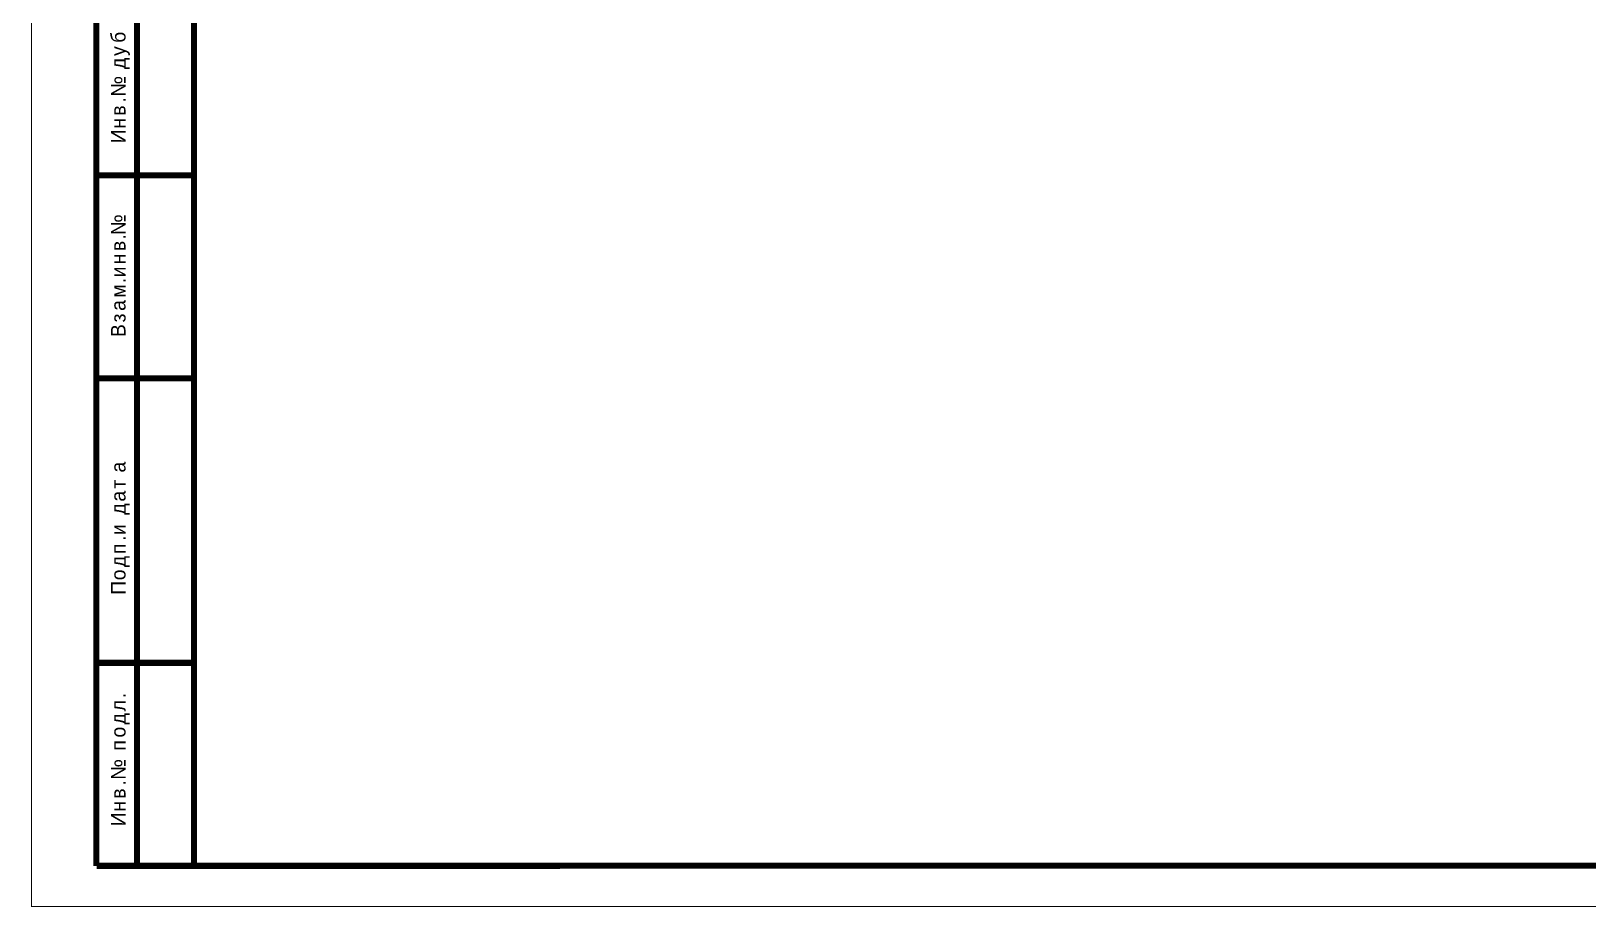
# Model space of a CAD drawing. Header units: inches. Extents: x 0 to 420, y 0 to 297.
# Drawn here: x 0 to 191.5, y 0 to 107.7 of the extents above; entities that cross this region are included whole.
import ezdxf

# ---------------------------------------------------------------- set-up
doc = ezdxf.new("R2010")
doc.units = ezdxf.units.IN
doc.layers.add('Sheet', color=255, linetype='Continuous')

msp = doc.modelspace()

# ---------------------------------------------------------------- linework, layer by layer
at = {"layer": 'Sheet', "const_width": 0.0991}
msp.add_lwpolyline([(0.09, 297), (0.09, 0), (419.93, 0), (419.93, 297), (0.09, 297), (0.09, 297)], close=True, dxfattribs=at)
msp.add_lwpolyline([(0.09, 297), (0.09, 0), (419.93, 0), (419.93, 297), (0.09, 297), (0.09, 297)], close=True, dxfattribs=at)
at = {"layer": 'Sheet', "const_width": 0.749}
for points in [[(20.07, 5), (20.07, 291.99)], [(8.07, 149.99), (8.07, 5)], [(13.07, 149.99), (13.07, 5)], [(20.07, 89.99), (8.07, 89.99)], [(20.07, 65), (8.07, 65)], [(20.07, 29.99), (8.07, 29.99)], [(414.94, 5.06), (8.09, 5)]]:
    msp.add_lwpolyline(points, dxfattribs=at)

# ---------------------------------------------------------------- texts
at = {"layer": 'Sheet'}
for s, p in [('б', (11.65, 106.29)), ('у', (11.65, 104.68)), ('д', (11.65, 103.06)), ('№', (11.65, 99.66)), ('в', (11.65, 97.33)), ('.', (11.65, 98.94)), ('н', (11.65, 95.71)), ('И', (11.65, 93.92)), ('№', (11.65, 82.63)), ('.', (11.65, 82.09)), ('в', (11.65, 80.66)), ('н', (11.65, 79.04)), ('и', (11.65, 77.43)), ('.', (11.65, 76.71)), ('м', (11.65, 74.92)), ('а', (11.65, 73.31)), ('з', (11.65, 71.88)), ('В', (11.65, 70.08)), ('а', (11.65, 53.41)), ('т', (11.65, 51.44)), ('а', (11.65, 49.83)), ('д', (11.65, 48.22)), ('и', (11.65, 45.71)), ('п', (11.65, 43.38)), ('.', (11.65, 44.99)), ('д', (11.65, 41.76)), ('о', (11.65, 40.15)), ('П', (11.65, 38.36)), ('л', (11.65, 24.02)), ('.', (11.65, 25.63)), ('д', (11.65, 22.4)), ('о', (11.65, 20.79)), ('п', (11.65, 19.18)), ('№', (11.65, 15.59)), ('.', (11.65, 14.88)), ('в', (11.65, 13.26)), ('н', (11.65, 11.65)), ('И', (11.65, 9.86))]:
    msp.add_text(s, height=1.79, rotation=90, dxfattribs=at).set_placement(p)

doc.saveas('drawing.dxf')
